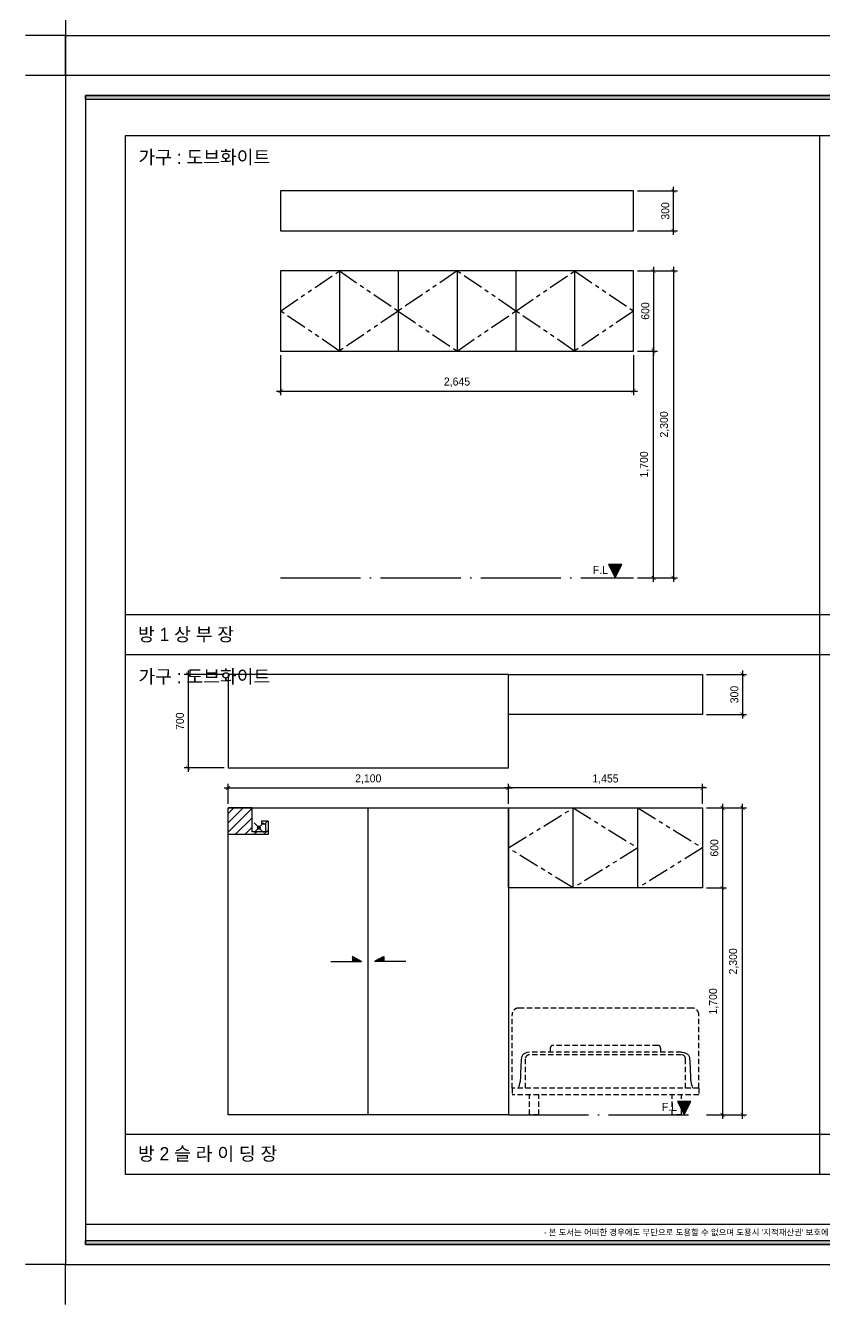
# Model space of a CAD drawing. Header units: inches. Extents: x 4374 to 164780, y 597 to 50243.
# Drawn here: x 73374 to 79361, y 15973 to 25558 of the extents above; entities that cross this region are included whole.
import ezdxf
from ezdxf.enums import TextEntityAlignment as Align

# ---------------------------------------------------------------- set-up
doc = ezdxf.new("R2010")
doc.units = ezdxf.units.IN
doc.header["$LTSCALE"] = 50
doc.header["$MEASUREMENT"] = 0
doc.header["$PDSIZE"] = 700.071425
for name, pattern in [('ACAD_ISO04W100', [30, 24, -3, 0, -3]), ('DH-HID2', [1.2, 0.8, -0.4]), ('PHANTOM2', [1.25, 0.625, -0.125, 0.125, -0.125, 0.125, -0.125])]:
    doc.linetypes.add(name, pattern=pattern)
for name, color, linetype in [('0-ELC TEXT', 7, 'Continuous'), ('01-CEN', 1, 'ACAD_ISO04W100'), ('03-WAL NEW', 3, 'Continuous'), ('06-FUR', 6, 'Continuous'), ('06-LIGHT', 4, 'Continuous'), ('07-DIM', 5, 'Continuous'), ('3.기호.계단선', 30, 'Continuous'), ('F-SYM', 7, 'Continuous'), ('FORM(YOURNAME)-11', 1, 'Continuous'), ('FU-FURM', 251, 'DH-HID2')]:
    doc.layers.add(name, color=color, linetype=linetype)
doc.styles.add('HY 울릉도 L', font='')
doc.styles.add('YOURNAME', font='HY울릉도M.TTF')
doc.styles.add('코레일둥고', font='Korail_Round_Gothic_Medium.ttf')
doc.styles.get('HY 울릉도 L').set_extended_font_data('HY울릉도L')
doc.dimstyles.new('30', dxfattribs={"dimscale": 30, "dimtxt": 2, "dimasz": 1, "dimexe": 1, "dimexo": 1, "dimgap": 1, "dimtad": 1, "dimdec": 0, "dimrnd": 0.05, "dimdsep": 46, "dimlunit": 6, "dimtxsty": 'HY 울릉도 L', "dimblk": 'ARCHTICK', "dimcen": 2.5, "dimdle": 1, "dimclrd": 133, "dimclre": 133, "dimclrt": 30, "dimadec": 0, "dimazin": 0, "dimtfac": 1, "dimtdec": 0, "dimtix": 1, "dimtmove": 2, "dimatfit": 3, "dimldrblk": 'ARCHTICK', "dimfxl": 0, "dimlwd": -1, "dimlwe": -1, "dimarcsym": 0})
pattern_1 = [(45, (-394.3386, 5123.40791), (-0.08838834765, 0.08838834765), [])]

# ---------------------------------------------------------------- blocks, each defined once
blk = doc.blocks.new('FORM-PLAN')
at = {"layer": 'FORM(YOURNAME)-11'}
h = blk.add_hatch(color=256, dxfattribs=at)
h.dxf.hatch_style = 1
h.paths.add_polyline_path([(-71444, 55115), (10556, 55115), (10556, 54915), (-71444, 54915)])
h.paths.add_polyline_path([(-71444, -2085), (10556, -2085), (10556, -2285), (-71444, -2285)])
at = {"layer": 'Defpoints', "color": 158}
blk.add_line((1346, -1285), (-71444, -1285), dxfattribs=at)
at = {"layer": 'Defpoints', "color": 1}
for points in [[(-72444, 58115), (-72444, 56115), (-74444, 56115)], [(-72444, -5285), (-72444, -3285), (-74444, -3285)]]:
    blk.add_lwpolyline(points, dxfattribs=at)
at = {"layer": 'Defpoints', "color": 158}
for points in [[(-71444, -2285), (10556, -2285), (10556, 55115), (-71444, 55115)], [(-69444, 53115), (-64, 53115), (-64, 1215), (-69444, 1215)]]:
    blk.add_lwpolyline(points, close=True, dxfattribs=at)
at = {"layer": 'FORM(YOURNAME)-11', "color": 250}
blk.add_lwpolyline([(-72444, -3285), (11556, -3285), (11556, 56115), (-72444, 56115)], close=True, dxfattribs=at)
at = {"layer": 'FORM(YOURNAME)-11'}
for points in [[(-71444, 55115), (10556, 55115), (10556, 54915), (-71444, 54915)], [(-71444, -2085), (10556, -2085), (10556, -2285), (-71444, -2285)]]:
    blk.add_lwpolyline(points, close=True, dxfattribs=at)
at = {"layer": 'FORM(YOURNAME)-11', "color": 1, "style": 'YOURNAME'}
blk.add_text("- 본 도서는 어떠한 경우에도 무단으로 도용할 수 없으며 도용시 '지적재산권' 보호에 관한 법률에 의거, 법적 분쟁이 발생합니다.  또한 본 도서에 관한 모든 저작권은 당사에 있습니다. -", height=300, dxfattribs=at).set_placement((-32990, -1685), align=Align.MIDDLE_CENTER)
at = {"layer": 'FORM(YOURNAME)-11', "color": 3, "style": 'YOURNAME'}
for tag, height, p in [('1', 450, (9905, 18188)), ('2', 450, (9905, 17544)), ('3', 450, (9905, 16257)), ('4', 450, (9905, 14326)), ('5', 515, (9905, 12009)), ('6', 515, (9905, 9757)), ('7', 515, (9905, 7504)), ('8', 515, (9905, 5252)), ('9', 515, (9905, 2999)), ('10', 515, (5655, 811)), ('11', 515, (9905, 747)), ('12', 515, (5655, -1441)), ('13', 515, (9905, -1441))]:
    blk.add_attdef(tag, text='', height=height, dxfattribs=at).set_placement(p, align=Align.MIDDLE_RIGHT)
blk = doc.blocks.new('*U580')
at = {"layer": 'F-SYM', "xscale": 0.15, "yscale": 0.15, "zscale": 0.15}
blk.add_blockref('FORM-PLAN', (84541.1, 25975.3), dxfattribs=at)
blk = doc.blocks.new('*U583')
at = {"layer": 'F-SYM', "xscale": 0.15, "yscale": 0.15, "zscale": 0.15}
blk.add_blockref('FORM-PLAN', (84541.1, 16765.3), dxfattribs=at)
blk = doc.blocks.new('ghehrth')
at = {"layer": '06-LIGHT'}
h = blk.add_hatch(color=256, dxfattribs=at)
h.dxf.hatch_style = 1
edge = h.paths.add_edge_path()
edge.add_arc((74745, 23107), 31.2, 270, 630)
at = {"color": 1, "linetype": 'Continuous'}
for p, q in [((74745, 23007), (74745, 23207)), ((74645, 23107), (74845, 23107))]:
    blk.add_line(p, q, dxfattribs=at)
blk = doc.blocks.new('F-781')
at = {"layer": 'FU-FURM'}
for p, q in [((1770, 800), (470, 800)), ((420, 200), (420, 750)), ((1820, 200), (1820, 750)), ((706.5, 500), (706.5, 470)), ((1513.5, 520), (726.5, 520)), ((1533.5, 500), (1533.5, 470)), ((487.3, 392.8), (486.6, 380.1)), ((488.1, 404.9), (487.3, 392.8)), ((489, 416.4), (488.1, 404.9)), ((490.6, 427), (489, 416.4)), ((493.5, 436.9), (490.6, 427)), ((498.3, 445.7), (493.5, 436.9)), ((505.8, 453.5), (498.3, 445.7)), ((516.4, 460.3), (505.8, 453.5)), ((531, 465.8), (516.4, 460.3)), ((520, 200), (520, 420)), ((550, 470), (531, 465.8)), ((1690, 470), (550, 470)), ((1690, 450), (550, 450)), ((1690, 470), (1709, 465.8)), ((1709, 465.8), (1723.6, 460.3)), ((1720, 200), (1720, 420)), ((1723.6, 460.3), (1734.2, 453.5)), ((1734.2, 453.5), (1741.7, 445.7)), ((1741.7, 445.7), (1746.5, 436.9)), ((1746.5, 436.9), (1749.4, 427)), ((1749.4, 427), (1751, 416.4)), ((1751, 416.4), (1751.9, 404.9)), ((1751.9, 404.9), (1752.7, 392.8)), ((1752.7, 392.8), (1753.4, 380.1)), ((483.7, 293.9), (483.5, 283.5)), ((483.9, 304.7), (483.7, 293.9)), ((484.1, 316.2), (483.9, 304.7)), ((484.4, 328.4), (484.1, 316.2)), ((484.8, 341.1), (484.4, 328.4)), ((485.4, 354.1), (484.8, 341.1)), ((486, 367.2), (485.4, 354.1)), ((486.6, 380.1), (486, 367.2)), ((1753.4, 380.1), (1754, 367.2)), ((1754, 367.2), (1754.6, 354.1)), ((1754.6, 354.1), (1755.2, 341.1)), ((1755.2, 341.1), (1755.6, 328.4)), ((1755.6, 328.4), (1755.9, 316.2)), ((1755.9, 316.2), (1756.1, 304.7)), ((1756.1, 304.7), (1756.3, 293.9)), ((1756.3, 293.9), (1756.5, 283.5)), ((1820, 200), (420, 200)), ((420, 200), (420, 150)), ((472.4, 219), (466.5, 200)), ((476.7, 235.2), (472.4, 219)), ((479.7, 249.3), (476.7, 235.2)), ((481.7, 261.7), (479.7, 249.3)), ((482.9, 272.9), (481.7, 261.7)), ((483.5, 283.5), (482.9, 272.9)), ((1756.5, 283.5), (1757.1, 272.9)), ((1757.1, 272.9), (1758.3, 261.7)), ((1758.3, 261.7), (1760.3, 249.3)), ((1760.3, 249.3), (1763.3, 235.2)), ((1763.3, 235.2), (1767.6, 219)), ((1767.6, 219), (1773.5, 200)), ((1820, 200), (1820, 150)), ((1820, 150), (420, 150)), ((550, 0), (550, 150)), ((620, 0), (620, 150)), ((1620, 0), (1620, 150)), ((1690, 0), (1690, 150)), ((620, 0), (550, 0)), ((1690, 0), (1620, 0))]:
    blk.add_line(p, q, dxfattribs=at)
for centre, radius, start, end in [((470, 750), 50, 90, 180), ((1770, 750), 50, 0, 90), ((726.5, 500), 20, 90, 180), ((1513.5, 500), 20, 0, 90), ((550, 420), 30, 90, 180), ((1690, 420), 30, 0, 90)]:
    blk.add_arc(centre, radius, start, end, dxfattribs=at)
blk = doc.blocks.new('_ArchTick')
at = {"color": 0, "linetype": 'ByBlock', "const_width": 0.15}
blk.add_lwpolyline([(-0.5, -0.5), (0.5, 0.5)], dxfattribs=at)
blk = doc.blocks.new('*D502')
at = {"layer": '07-DIM', "color": 133}
for p, q in [((77960.1, 23718.2), (78110.1, 23718.2)), ((78080.1, 23748.2), (78080.1, 23088.2)), ((77960.1, 23118.2), (78110.1, 23118.2))]:
    blk.add_line(p, q, dxfattribs=at)
at = {"layer": 'Defpoints', "color": 0}
for p in [(77930.1, 23718.2), (77930.1, 23118.2), (78080.1, 23118.2)]:
    blk.add_point(p, dxfattribs=at)
at = {"layer": '07-DIM', "color": 133, "xscale": 30, "yscale": 30, "zscale": 30}
for p, rotation in [((78080.1, 23718.2), 90), ((78080.1, 23118.2), 270)]:
    blk.add_blockref('_ArchTick', p, dxfattribs=dict(at, rotation=rotation))
at = {"layer": '07-DIM', "color": 30, "insert": (78018.9, 23418.2), "char_height": 60, "attachment_point": 5, "rotation": 90, "style": 'HY 울릉도 L'}
blk.add_mtext('600', dxfattribs=at)
blk = doc.blocks.new('*D503')
at = {"layer": '07-DIM', "color": 133}
for p, q in [((78230.1, 23988.2), (78230.1, 24348.2)), ((77960.1, 24318.2), (78260.1, 24318.2)), ((77960.1, 24018.2), (78260.1, 24018.2))]:
    blk.add_line(p, q, dxfattribs=at)
at = {"layer": 'Defpoints', "color": 0}
for p in [(77930.1, 24318.2), (78230.1, 24318.2), (77930.1, 24018.2)]:
    blk.add_point(p, dxfattribs=at)
at = {"layer": '07-DIM', "color": 133, "xscale": 30, "yscale": 30, "zscale": 30}
for p, rotation in [((78230.1, 24318.2), 90), ((78230.1, 24018.2), 270)]:
    blk.add_blockref('_ArchTick', p, dxfattribs=dict(at, rotation=rotation))
at = {"layer": '07-DIM', "color": 30, "insert": (78168.8, 24168.2), "char_height": 60, "attachment_point": 5, "rotation": 90, "style": 'HY 울릉도 L'}
blk.add_mtext('300', dxfattribs=at)
blk = doc.blocks.new('*D504')
at = {"layer": '07-DIM', "color": 133}
for p, q in [((77960.1, 23718.2), (78260.1, 23718.2)), ((78230.1, 23748.2), (78230.1, 21388.2)), ((77960.1, 21418.2), (78260.1, 21418.2))]:
    blk.add_line(p, q, dxfattribs=at)
at = {"layer": 'Defpoints', "color": 0}
for p in [(77930.1, 23718.2), (77930.1, 21418.2), (78230.1, 21418.2)]:
    blk.add_point(p, dxfattribs=at)
at = {"layer": '07-DIM', "color": 133, "xscale": 30, "yscale": 30, "zscale": 30}
for p, rotation in [((78230.1, 23718.2), 90), ((78230.1, 21418.2), 270)]:
    blk.add_blockref('_ArchTick', p, dxfattribs=dict(at, rotation=rotation))
at = {"layer": '07-DIM', "color": 30, "insert": (78164.1, 22568.2), "char_height": 60, "attachment_point": 5, "rotation": 90, "style": 'HY 울릉도 L'}
blk.add_mtext('2,300', dxfattribs=at)
blk = doc.blocks.new('*D505')
at = {"layer": '07-DIM', "color": 133}
for p, q in [((77960.1, 23118.2), (78110.1, 23118.2)), ((78080.1, 21388.2), (78080.1, 23148.2)), ((77960.1, 21418.2), (78110.1, 21418.2))]:
    blk.add_line(p, q, dxfattribs=at)
at = {"layer": 'Defpoints', "color": 0}
for p in [(77930.1, 23118.2), (78080.1, 23118.2), (77930.1, 21418.2)]:
    blk.add_point(p, dxfattribs=at)
at = {"layer": '07-DIM', "color": 133, "xscale": 30, "yscale": 30, "zscale": 30}
for p, rotation in [((78080.1, 23118.2), 90), ((78080.1, 21418.2), 270)]:
    blk.add_blockref('_ArchTick', p, dxfattribs=dict(at, rotation=rotation))
at = {"layer": '07-DIM', "color": 30, "insert": (78014.2, 22268.2), "char_height": 60, "attachment_point": 5, "rotation": 90, "style": 'HY 울릉도 L'}
blk.add_mtext('1,700', dxfattribs=at)
blk = doc.blocks.new('*D506')
at = {"layer": '07-DIM', "color": 133}
for p, q in [((75285.1, 23088.2), (75285.1, 22788.2)), ((77930.1, 23088.2), (77930.1, 22788.2)), ((75255.1, 22818.2), (77960.1, 22818.2))]:
    blk.add_line(p, q, dxfattribs=at)
at = {"layer": 'Defpoints', "color": 0}
for p in [(75285.1, 23118.2), (77930.1, 23118.2), (77930.1, 22818.2)]:
    blk.add_point(p, dxfattribs=at)
at = {"layer": '07-DIM', "color": 133, "xscale": 30, "yscale": 30, "zscale": 30, "rotation": 180}
blk.add_blockref('_ArchTick', (75285.1, 22818.2), dxfattribs=at)
at = {"layer": '07-DIM', "color": 133, "xscale": 30, "yscale": 30, "zscale": 30}
blk.add_blockref('_ArchTick', (77930.1, 22818.2), dxfattribs=at)
at = {"layer": '07-DIM', "color": 30, "insert": (76607.6, 22884.1), "char_height": 60, "attachment_point": 5, "style": 'HY 울릉도 L'}
blk.add_mtext('2,645', dxfattribs=at)
blk = doc.blocks.new('*D510')
at = {"layer": '07-DIM', "color": 133}
for p, q in [((78477.7, 19693.8), (78777.7, 19693.8)), ((78747.7, 17363.8), (78747.7, 19723.8)), ((78477.7, 17393.8), (78777.7, 17393.8))]:
    blk.add_line(p, q, dxfattribs=at)
at = {"layer": 'Defpoints', "color": 0}
for p in [(78447.7, 19693.8), (78747.7, 19693.8), (78447.7, 17393.8)]:
    blk.add_point(p, dxfattribs=at)
at = {"layer": '07-DIM', "color": 133, "xscale": 30, "yscale": 30, "zscale": 30}
for p, rotation in [((78747.7, 19693.8), 90), ((78747.7, 17393.8), 270)]:
    blk.add_blockref('_ArchTick', p, dxfattribs=dict(at, rotation=rotation))
at = {"layer": '07-DIM', "color": 30, "insert": (78681.7, 18543.8), "char_height": 60, "attachment_point": 5, "rotation": 90, "style": 'HY 울릉도 L'}
blk.add_mtext('2,300', dxfattribs=at)
blk = doc.blocks.new('*D511')
at = {"layer": '07-DIM', "color": 133}
for p, q in [((78477.7, 19693.8), (78627.7, 19693.8)), ((78597.7, 19723.8), (78597.7, 19063.8)), ((78477.7, 19093.8), (78627.7, 19093.8))]:
    blk.add_line(p, q, dxfattribs=at)
at = {"layer": 'Defpoints', "color": 0}
for p in [(78447.7, 19693.8), (78447.7, 19093.8), (78597.7, 19093.8)]:
    blk.add_point(p, dxfattribs=at)
at = {"layer": '07-DIM', "color": 133, "xscale": 30, "yscale": 30, "zscale": 30}
for p, rotation in [((78597.7, 19693.8), 90), ((78597.7, 19093.8), 270)]:
    blk.add_blockref('_ArchTick', p, dxfattribs=dict(at, rotation=rotation))
at = {"layer": '07-DIM', "color": 30, "insert": (78536.4, 19393.8), "char_height": 60, "attachment_point": 5, "rotation": 90, "style": 'HY 울릉도 L'}
blk.add_mtext('600', dxfattribs=at)
blk = doc.blocks.new('*D512')
at = {"layer": '07-DIM', "color": 133}
for p, q in [((78477.7, 19093.8), (78627.7, 19093.8)), ((78597.7, 19123.8), (78597.7, 17363.8)), ((78477.7, 17393.8), (78627.7, 17393.8))]:
    blk.add_line(p, q, dxfattribs=at)
at = {"layer": 'Defpoints', "color": 0}
for p in [(78447.7, 19093.8), (78447.7, 17393.8), (78597.7, 17393.8)]:
    blk.add_point(p, dxfattribs=at)
at = {"layer": '07-DIM', "color": 133, "xscale": 30, "yscale": 30, "zscale": 30}
for p, rotation in [((78597.7, 19093.8), 90), ((78597.7, 17393.8), 270)]:
    blk.add_blockref('_ArchTick', p, dxfattribs=dict(at, rotation=rotation))
at = {"layer": '07-DIM', "color": 30, "insert": (78531.8, 18243.8), "char_height": 60, "attachment_point": 5, "rotation": 90, "style": 'HY 울릉도 L'}
blk.add_mtext('1,700', dxfattribs=at)
blk = doc.blocks.new('*D513')
at = {"layer": '07-DIM', "color": 133}
for p, q in [((78477.7, 19843.8), (76962.7, 19843.8)), ((76992.7, 19723.8), (76992.7, 19873.8)), ((78447.7, 19723.8), (78447.7, 19873.8))]:
    blk.add_line(p, q, dxfattribs=at)
at = {"layer": 'Defpoints', "color": 0}
for p in [(76992.7, 19843.8), (76992.7, 19693.8), (78447.7, 19693.8)]:
    blk.add_point(p, dxfattribs=at)
at = {"layer": '07-DIM', "color": 133, "xscale": 30, "yscale": 30, "zscale": 30, "rotation": 180}
blk.add_blockref('_ArchTick', (76992.7, 19843.8), dxfattribs=at)
at = {"layer": '07-DIM', "color": 133, "xscale": 30, "yscale": 30, "zscale": 30}
blk.add_blockref('_ArchTick', (78447.7, 19843.8), dxfattribs=at)
at = {"layer": '07-DIM', "color": 30, "insert": (77720.2, 19909.1), "char_height": 60, "attachment_point": 5, "style": 'HY 울릉도 L'}
blk.add_mtext('1,455', dxfattribs=at)
blk = doc.blocks.new('*D514')
at = {"layer": '07-DIM', "color": 133}
for p, q in [((74862.7, 19843.8), (77022.7, 19843.8)), ((74892.7, 19723.8), (74892.7, 19873.8)), ((76992.7, 19723.8), (76992.7, 19873.8))]:
    blk.add_line(p, q, dxfattribs=at)
at = {"layer": 'Defpoints', "color": 0}
for p in [(76992.7, 19843.8), (74892.7, 19693.8), (76992.7, 19693.8)]:
    blk.add_point(p, dxfattribs=at)
at = {"layer": '07-DIM', "color": 133, "xscale": 30, "yscale": 30, "zscale": 30, "rotation": 180}
blk.add_blockref('_ArchTick', (74892.7, 19843.8), dxfattribs=at)
at = {"layer": '07-DIM', "color": 133, "xscale": 30, "yscale": 30, "zscale": 30}
blk.add_blockref('_ArchTick', (76992.7, 19843.8), dxfattribs=at)
at = {"layer": '07-DIM', "color": 30, "insert": (75942.7, 19909.8), "char_height": 60, "attachment_point": 5, "style": 'HY 울릉도 L'}
blk.add_mtext('2,100', dxfattribs=at)
blk = doc.blocks.new('*D515')
at = {"layer": '07-DIM', "color": 133}
for p, q in [((78747.7, 20723.8), (78747.7, 20363.8)), ((78477.7, 20693.8), (78777.7, 20693.8)), ((78477.7, 20393.8), (78777.7, 20393.8))]:
    blk.add_line(p, q, dxfattribs=at)
at = {"layer": 'Defpoints', "color": 0}
for p in [(78447.7, 20693.8), (78447.7, 20393.8), (78747.7, 20393.8)]:
    blk.add_point(p, dxfattribs=at)
at = {"layer": '07-DIM', "color": 133, "xscale": 30, "yscale": 30, "zscale": 30}
for p, rotation in [((78747.7, 20693.8), 90), ((78747.7, 20393.8), 270)]:
    blk.add_blockref('_ArchTick', p, dxfattribs=dict(at, rotation=rotation))
at = {"layer": '07-DIM', "color": 30, "insert": (78686.4, 20543.8), "char_height": 60, "attachment_point": 5, "rotation": 90, "style": 'HY 울릉도 L'}
blk.add_mtext('300', dxfattribs=at)
blk = doc.blocks.new('*D516')
at = {"layer": '07-DIM', "color": 133}
for p, q in [((74592.7, 20723.8), (74592.7, 19963.8)), ((74862.7, 20693.8), (74562.7, 20693.8)), ((74862.7, 19993.8), (74562.7, 19993.8))]:
    blk.add_line(p, q, dxfattribs=at)
at = {"layer": 'Defpoints', "color": 0}
for p in [(74892.7, 20693.8), (74592.7, 19993.8), (74892.7, 19993.8)]:
    blk.add_point(p, dxfattribs=at)
at = {"layer": '07-DIM', "color": 133, "xscale": 30, "yscale": 30, "zscale": 30}
for p, rotation in [((74592.7, 20693.8), 90), ((74592.7, 19993.8), 270)]:
    blk.add_blockref('_ArchTick', p, dxfattribs=dict(at, rotation=rotation))
at = {"layer": '07-DIM', "color": 30, "insert": (74531.4, 20343.8), "char_height": 60, "attachment_point": 5, "rotation": 90, "style": 'HY 울릉도 L'}
blk.add_mtext('700', dxfattribs=at)

msp = doc.modelspace()

# ---------------------------------------------------------------- hatches: boundary and pattern name
at = {"layer": '01-CEN'}
h = msp.add_hatch(color=256, dxfattribs=at)
h.dxf.hatch_style = 1
h.paths.add_polyline_path([(77743.2, 21518.2), (77793.2, 21418.2), (77843.2, 21518.2)])
h = msp.add_hatch(color=256, dxfattribs=at)
h.dxf.hatch_style = 1
h.paths.add_polyline_path([(78260.8, 17493.8), (78310.8, 17393.8), (78360.8, 17493.8)])
at = {"layer": '03-WAL NEW'}
h = msp.add_hatch(dxfattribs=at)
h.set_pattern_fill('_USER', color=8, scale=50, angle=45, pattern_type=0)
h.set_pattern_definition([(45, (-1932.54, 5123.41), (-35.35534, 35.35534), [])])
h.paths.add_polyline_path([(74892.7, 19693.8), (75072.7, 19693.8), (75072.7, 19513.8), (75172.7, 19513.8), (75172.7, 19573.8), (75142.7, 19573.8), (75142.7, 19593.8), (75192.7, 19593.8), (75192.7, 19493.8), (74892.7, 19493.8)])
h = msp.add_hatch(dxfattribs=at)
h.set_pattern_fill('ANSI31', color=1)
h.set_pattern_definition(pattern_1)
h.paths.add_polyline_path([(75825.2, 18581.2), (75825.2, 18543.8), (75892.7, 18543.8)])
h = msp.add_hatch(dxfattribs=at)
h.set_pattern_fill('ANSI31', color=1)
h.set_pattern_definition(pattern_1)
h.paths.add_polyline_path([(76060.2, 18581.2), (76060.2, 18543.8), (75992.7, 18543.8)])

# ---------------------------------------------------------------- linework, layer by layer
at = {"layer": '01-CEN', "ltscale": 0.5}
for p, q in [((75285.1, 21418.2), (77930.1, 21418.2)), ((76992.7, 17393.8), (78447.7, 17393.8))]:
    msp.add_line(p, q, dxfattribs=at)
at = {"layer": '01-CEN'}
for points in [[(77743.2, 21518.2), (77793.2, 21418.2), (77843.2, 21518.2), (77743.2, 21518.2)], [(78260.8, 17493.8), (78310.8, 17393.8), (78360.8, 17493.8), (78260.8, 17493.8)]]:
    msp.add_lwpolyline(points, dxfattribs=at)
at = {"layer": '03-WAL NEW'}
for points in [[(75192.7, 19593.8), (75192.7, 19493.8), (74892.7, 19493.8), (74892.7, 19693.8)], [(75142.7, 19593.8), (75142.7, 19573.8), (75172.7, 19573.8), (75172.7, 19513.8), (75072.7, 19513.8), (75072.7, 19693.8), (74892.7, 19693.8)], [(75192.7, 19593.8), (75142.7, 19593.8)]]:
    msp.add_lwpolyline(points, dxfattribs=at)
at = {"layer": '06-FUR'}
for p, q in [((75726, 23718.2), (75726, 23118.2)), ((76166.8, 23718.2), (76166.8, 23118.2)), ((76607.6, 23718.2), (76607.6, 23118.2)), ((77048.5, 23718.2), (77048.5, 23118.2)), ((77489.3, 23718.2), (77489.3, 23118.2)), ((75942.7, 17393.8), (75942.7, 19693.8)), ((77477.7, 19093.8), (77477.7, 19693.8)), ((77962.7, 19093.8), (77962.7, 19693.8))]:
    msp.add_line(p, q, dxfattribs=at)
for points in [[(77930.1, 24018.2), (77930.1, 24318.2), (75285.1, 24318.2), (75285.1, 24018.2)], [(75285.1, 23118.2), (77930.1, 23118.2), (77930.1, 23718.2), (75285.1, 23718.2)], [(76992.7, 19993.8), (76992.7, 20693.8), (74892.7, 20693.8), (74892.7, 19993.8)], [(76992.7, 20393.8), (76992.7, 20693.8), (78447.7, 20693.8), (78447.7, 20393.8)], [(76992.7, 19693.8), (76992.7, 17393.8), (74892.7, 17393.8), (74892.7, 19693.8)]]:
    msp.add_lwpolyline(points, close=True, dxfattribs=at)
msp.add_lwpolyline([(76992.7, 19693.8), (78447.7, 19693.8), (78447.7, 19093.8), (76992.7, 19093.8), (76992.7, 19693.8)], dxfattribs=at)
at = {"layer": '06-FUR', "color": 1}
for points in [[(75662.2, 18543.8), (75892.7, 18543.8), (75825.2, 18581.2), (75825.2, 18543.8)], [(76223.2, 18543.8), (75992.7, 18543.8), (76060.2, 18581.2), (76060.2, 18543.8)]]:
    msp.add_lwpolyline(points, dxfattribs=at)
at = {"layer": '06-LIGHT', "color": 1, "linetype": 'PHANTOM2', "ltscale": 5}
for points in [[(75726, 23118.2), (75285.1, 23418.2), (75726, 23718.2), (76166.8, 23418.2), (75726, 23118.2)], [(76607.6, 23118.2), (77048.5, 23418.2), (76607.6, 23718.2), (76166.8, 23418.2), (76607.6, 23118.2)], [(77489.3, 23118.2), (77048.5, 23418.2), (77489.3, 23718.2), (77930.1, 23418.2), (77489.3, 23118.2)], [(77477.7, 19093.8), (76992.7, 19393.8), (77477.7, 19693.8), (77962.7, 19393.8), (77477.7, 19093.8)], [(77962.7, 19693.8), (78447.7, 19393.8), (77962.7, 19093.8)]]:
    msp.add_lwpolyline(points, dxfattribs=at)
at = {"layer": 'F-SYM'}
for p, q in [((79327.9, 16947.6), (79327.9, 24732.6)), ((84531.4, 21140.1), (74124.4, 21140.1)), ((84531.4, 20840.1), (74124.4, 20840.1)), ((74124.4, 17247.6), (84531.4, 17247.6))]:
    msp.add_line(p, q, dxfattribs=at)

# ---------------------------------------------------------------- block references
at = {"layer": '06-FUR'}
for name in ['*U580', '*U583']:
    msp.add_blockref(name, (0, 0), dxfattribs=at)
at = {"layer": '06-LIGHT', "xscale": -0.5, "yscale": 0.5, "zscale": 0.5, "rotation": 315}
msp.add_blockref('ghehrth', (93379.6, -15049.7), dxfattribs=at)
at = {"layer": 'FU-FURM'}
msp.add_blockref('F-781', (76600.2, 17393.8), dxfattribs=at)

# ---------------------------------------------------------------- texts
at = {"layer": '0-ELC TEXT', "style": '코레일둥고'}
for s, p in [('방 1 상 부 장', (74216.7, 20944.4)), ('방 2 슬 라 이 딩 장', (74216.7, 17051.9))]:
    msp.add_text(s, height=100, dxfattribs=at).set_placement(p)
at = {"layer": '01-CEN', "style": '코레일둥고'}
for p in [(77625.6, 21447.5), (78143.2, 17423.1)]:
    msp.add_text('F.L', height=60, dxfattribs=at).set_placement(p)
at = {"layer": '3.기호.계단선', "style": '코레일둥고'}
for p in [(74220.3, 24521.1), (74220.3, 20628.6)]:
    msp.add_text('가구 : 도브화이트', height=100, dxfattribs=at).set_placement(p)

# ---------------------------------------------------------------- dimensions: what is measured, and where the dimension line sits
at = {"layer": '07-DIM'}
for base, p1, p2, picture, middle in [((78230.1, 24318.2), (77930.1, 24018.2), (77930.1, 24318.2), '*D503', (78168.8, 24168.2)), ((78080.1, 23118.2), (77930.1, 23718.2), (77930.1, 23118.2), '*D502', (78018.9, 23418.2)), ((78230.1, 21418.2), (77930.1, 23718.2), (77930.1, 21418.2), '*D504', (78164.1, 22568.2)), ((78080.1, 23118.2), (77930.1, 21418.2), (77930.1, 23118.2), '*D505', (78014.2, 22268.2)), ((74592.7, 19993.8), (74892.7, 20693.8), (74892.7, 19993.8), '*D516', (74531.4, 20343.8)), ((78747.7, 20393.8), (78447.7, 20693.8), (78447.7, 20393.8), '*D515', (78686.4, 20543.8)), ((78747.7, 19693.8), (78447.7, 17393.8), (78447.7, 19693.8), '*D510', (78681.7, 18543.8)), ((78597.7, 19093.8), (78447.7, 19693.8), (78447.7, 19093.8), '*D511', (78536.4, 19393.8)), ((78597.7, 17393.8), (78447.7, 19093.8), (78447.7, 17393.8), '*D512', (78531.8, 18243.8))]:
    dim = msp.add_linear_dim(base=base, p1=p1, p2=p2, angle=90, dimstyle='30', override={"dimfxl": 1.25}, dxfattribs=at)
    dim.commit()
    dim.dimension.update_dxf_attribs({"geometry": picture, "text_midpoint": middle})
for base, p1, p2, picture, middle in [((77930.1, 22818.2), (75285.1, 23118.2), (77930.1, 23118.2), '*D506', (76607.6, 22884.1)), ((76992.7, 19843.8), (74892.7, 19693.8), (76992.7, 19693.8), '*D514', (75942.7, 19909.8)), ((76992.7, 19843.8), (78447.7, 19693.8), (76992.7, 19693.8), '*D513', (77720.2, 19909.1))]:
    dim = msp.add_linear_dim(base=base, p1=p1, p2=p2, dimstyle='30', override={"dimfxl": 1.25}, dxfattribs=at)
    dim.commit()
    dim.dimension.update_dxf_attribs({"geometry": picture, "text_midpoint": middle})

doc.saveas('drawing.dxf')
